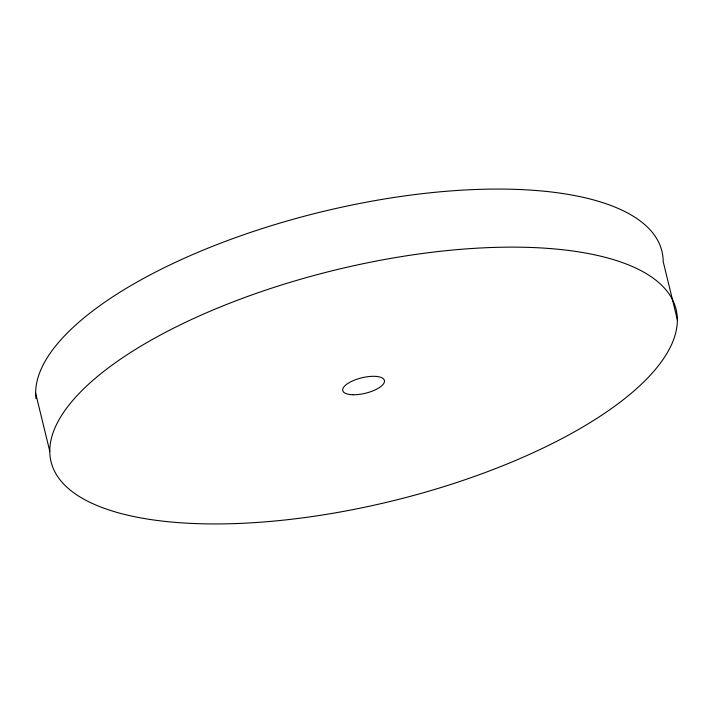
<?xml version="1.0" encoding="UTF-8"?>
<svg xmlns="http://www.w3.org/2000/svg" width="713" height="713" viewBox="0 0 713 713"><rect width="100%" height="100%" fill="white"/><g stroke="black" fill="none" stroke-linecap="round" stroke-linejoin="round"><path stroke-width="1.07" d="M677.35 319.718A321.661 118.928 -13.7 0 0 205.977 313.007A321.661 118.928 -13.7 0 0 207.403 523.886A321.661 118.928 -13.7 0 0 677.35 319.718L663.197 261.644A321.661 118.928 -13.7 0 0 341.563 207.225A321.661 118.928 -13.7 0 0 36.006 398.674M35.65 393.282L49.803 451.356M353.167 394.761A21.443 7.932 -13.7 0 0 384.494 381.152A21.443 7.932 -13.7 0 0 353.069 380.697A21.443 7.932 -13.7 0 0 353.167 394.761"/></g></svg>
